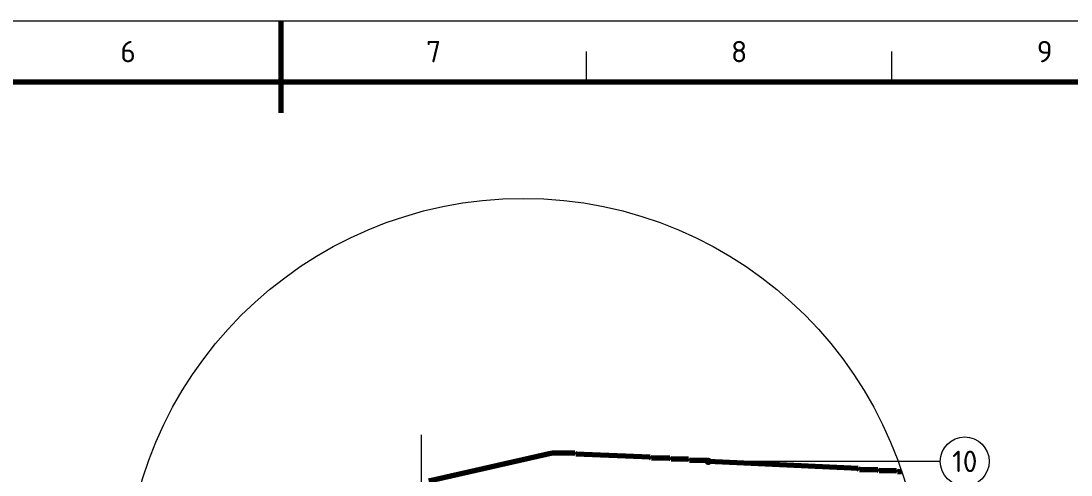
# Model space of a CAD drawing. Header units: millimetres. Extents: x 0 to 2382, y 0 to 420.
# Drawn here: x 908.5 to 1080.3, y 345.8 to 420 of the extents above; entities that cross this region are included whole.
import ezdxf
from ezdxf.enums import TextEntityAlignment as Align

# ---------------------------------------------------------------- set-up
doc = ezdxf.new("R2010")
doc.units = ezdxf.units.MM
doc.linetypes.add('IRAM-E-TRAZOS', pattern=[5, 4, -1])
doc.linetypes.add('IRAM-F-TRAZO-PUNTO', pattern=[20, 15, -2, 1, -2])
for name, color, linetype, lineweight in [('01-VISIBLE', 7, 'CONTINUOUS', 70), ('02-OCULTA', 4, 'IRAM-E-TRAZOS', 35), ('03-EJE', 1, 'IRAM-F-TRAZO-PUNTO', 18), ('06-TEXTO', 7, 'CONTINUOUS', 25), ('07-RECUADRO', 7, 'CONTINUOUS', 70), ('08-FINA', 5, 'CONTINUOUS', 18)]:
    doc.layers.add(name, color=color, linetype=linetype, lineweight=lineweight)
doc.styles.add('ISO3098', font='isocpeur.ttf')

msp = doc.modelspace()

# ---------------------------------------------------------------- hatches: boundary and pattern name
at = {"layer": '08-FINA'}
h = msp.add_hatch(color=7, dxfattribs=at)
h.dxf.hatch_style = 1
edge = h.paths.add_edge_path()
edge.add_arc((1020.952, 348.005), 0.6, 0, 360)

# ---------------------------------------------------------------- linework, layer by layer
at = {"layer": '01-VISIBLE'}
for points in [[(995.382, 349.355), (975.232, 344.785)], [(999.102, 349.355), (995.382, 349.355)], [(999.272, 349.185), (999.102, 349.355)], [(1011.462, 348.675), (999.272, 349.185)], [(1011.632, 348.515), (1011.462, 348.675)], [(1014.682, 348.515), (1011.632, 348.515)], [(1014.852, 348.345), (1014.682, 348.515)], [(1017.732, 348.345), (1014.852, 348.345)], [(1017.902, 348.175), (1017.732, 348.345)], [(1020.782, 348.175), (1017.902, 348.175)], [(1020.952, 348.005), (1020.782, 348.175)], [(1045.502, 346.815), (1020.952, 348.005)], [(1045.672, 346.645), (1045.502, 346.815)], [(1048.722, 346.645), (1045.672, 346.645)], [(1048.892, 346.475), (1048.722, 346.645)], [(1051.762, 346.475), (1048.892, 346.475)], [(1051.932, 346.305), (1051.762, 346.475)], [(1052.593, 346.305), (1051.932, 346.305)]]:
    msp.add_lwpolyline(points, dxfattribs=at)
at = {"layer": '02-OCULTA'}
for points in [[(995.382, 349.355), (975.232, 344.785)], [(999.102, 349.355), (995.382, 349.355)], [(999.272, 349.185), (999.102, 349.355)], [(1011.462, 348.675), (999.272, 349.185)], [(1011.632, 348.515), (1011.462, 348.675)], [(1014.682, 348.515), (1011.632, 348.515)], [(1014.852, 348.345), (1014.682, 348.515)], [(1017.732, 348.345), (1014.852, 348.345)], [(1017.902, 348.175), (1017.732, 348.345)], [(1020.782, 348.175), (1017.902, 348.175)], [(1020.952, 348.005), (1020.782, 348.175)], [(1045.502, 346.815), (1020.952, 348.005)], [(1045.672, 346.645), (1045.502, 346.815)], [(1048.722, 346.645), (1045.672, 346.645)], [(1048.892, 346.475), (1048.722, 346.645)], [(1051.762, 346.475), (1048.892, 346.475)], [(1051.932, 346.305), (1051.762, 346.475)], [(1052.593, 346.305), (1051.932, 346.305)]]:
    msp.add_lwpolyline(points, dxfattribs=at)
at = {"layer": '03-EJE'}
msp.add_lwpolyline([(974.042, 262.659), (974.042, 352.355)], dxfattribs=at)
at = {"layer": '07-RECUADRO'}
msp.add_line((951, 420), (951, 405), dxfattribs=at)
msp.add_lwpolyline([(679, 10), (1238, 10), (1238, 410), (679, 410)], close=True, dxfattribs=at)
at = {"layer": '08-FINA'}
for p, q in [((1001, 410), (1001, 415)), ((1051, 410), (1051, 415)), ((1058.917, 348.005), (1020.952, 348.005))]:
    msp.add_line(p, q, dxfattribs=at)
msp.add_lwpolyline([(654, 0), (1248, 0), (1248, 420), (654, 420)], close=True, dxfattribs=at)
for centre, radius in [((990.667, 325.75), 65.25), ((1062.917, 348.005), 4)]:
    msp.add_circle(centre, radius, dxfattribs=at)

# ---------------------------------------------------------------- texts
at = {"layer": '06-TEXTO', "style": 'ISO3098'}
for s, p in [('6', (926, 415)), ('7', (976, 415)), ('8', (1026, 415)), ('9', (1076, 415)), ('10', (1062.917, 348.005))]:
    msp.add_text(s, height=3.5, dxfattribs=at).set_placement(p, align=Align.MIDDLE_CENTER)

doc.saveas('drawing.dxf')
